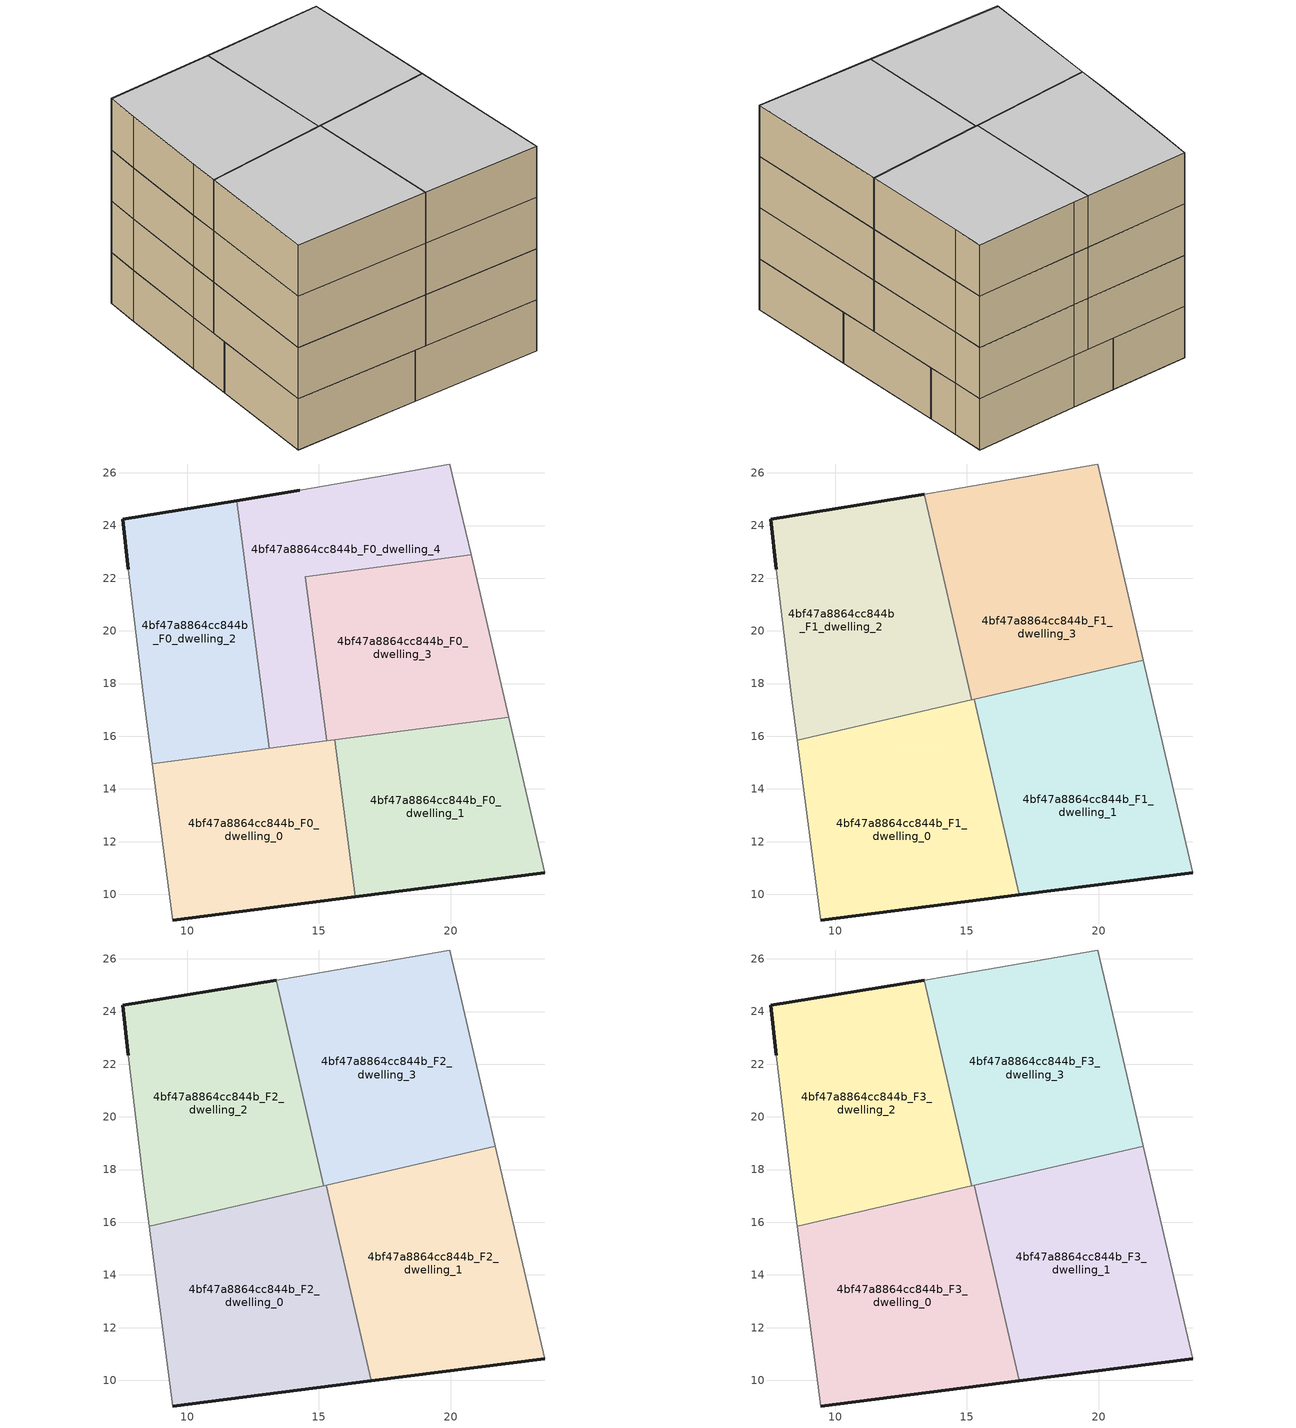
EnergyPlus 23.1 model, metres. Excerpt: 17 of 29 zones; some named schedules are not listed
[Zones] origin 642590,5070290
4bf47a8864cc844b_F0_dwelling_0
 floor ground (EU_floor_Construction): 16.38,9.91 15.6,15.87 8.69,14.96 9.46,9.03 z0
 wall outside (EU_wall_Construction): 16.38,9.91 9.46,9.03 z0:3
 wall to 4bf47a8864cc844b_F0_dwelling_1 (EU_wall_Construction): 15.6,15.87 16.38,9.91 z0:3
 wall adiabatic (EU_wall_Construction): 9.46,9.03 8.69,14.96 z0:3
 wall to 4bf47a8864cc844b_F0_dwelling_2 (EU_wall_Construction): 8.69,14.96 13.12,15.54 z0:3
 wall to 4bf47a8864cc844b_F0_dwelling_4 (EU_wall_Construction): 13.12,15.54 15.3,15.83 z0:3
 wall to 4bf47a8864cc844b_F0_dwelling_3 (EU_wall_Construction): 15.3,15.83 15.6,15.87 z0:3
4bf47a8864cc844b_F0_dwelling_1
 floor ground (EU_floor_Construction): 23.57,10.82 22.2,16.73 15.6,15.87 16.38,9.91 z0
 wall outside (EU_wall_Construction): 23.57,10.82 16.38,9.91 z0:3
 wall adiabatic (EU_wall_Construction): 22.2,16.73 23.57,10.82 z0:3
 wall to 4bf47a8864cc844b_F0_dwelling_3 (EU_wall_Construction): 15.6,15.87 22.2,16.73 z0:3
4bf47a8864cc844b_F0_dwelling_2
 floor ground (EU_floor_Construction): 13.12,15.54 11.89,24.95 7.56,24.24 7.76,22.34 8.36,17.43 8.69,14.96 z0
 wall outside (EU_wall_Construction): 7.76,22.34 7.56,24.24 11.89,24.95 z0:3
 wall adiabatic (EU_wall_Construction): 8.69,14.96 8.36,17.43 7.76,22.34 z0:3
 wall to 4bf47a8864cc844b_F0_dwelling_4 (EU_wall_Construction): 11.89,24.95 13.12,15.54 z0:3
4bf47a8864cc844b_F0_dwelling_3
 floor ground (EU_floor_Construction): 22.2,16.73 20.78,22.89 14.48,22.06 15.3,15.83 z0
 wall to 4bf47a8864cc844b_F0_dwelling_4 (EU_wall_Construction): 15.3,15.83 14.48,22.06 20.78,22.89 z0:3
 wall adiabatic (EU_wall_Construction): 20.78,22.89 22.2,16.73 z0:3
4bf47a8864cc844b_F0_dwelling_4
 floor ground (EU_floor_Construction): 15.3,15.83 14.48,22.06 20.78,22.89 20.37,24.63 19.97,26.33 14.27,25.34 11.89,24.95 13.12,15.54 z0
 wall outside (EU_wall_Construction): 11.89,24.95 14.27,25.34 z0:3
 wall adiabatic (EU_wall_Construction): 14.27,25.34 19.97,26.33 20.37,24.63 20.78,22.89 z0:3
4bf47a8864cc844b_F1_dwelling_0
 floor to 4bf47a8864cc844b_F0_dwelling_0 (EU_floor_Construction): 16.38,9.91 15.6,15.87 8.69,14.96 9.46,9.03 z3
 floor to 4bf47a8864cc844b_F0_dwelling_2 (EU_floor_Construction): 13.12,15.54 12.95,16.86 8.57,15.84 8.69,14.96 z3
 floor to 4bf47a8864cc844b_F0_dwelling_1 (EU_floor_Construction): 17,9.99 15.64,15.87 15.6,15.87 16.38,9.91 z3
 floor to 4bf47a8864cc844b_F0_dwelling_3 (EU_floor_Construction): 15.64,15.87 15.28,17.4 15.19,17.38 15.1,17.35 15.3,15.83 z3
 floor to 4bf47a8864cc844b_F0_dwelling_4 (EU_floor_Construction): 15.3,15.83 15.1,17.35 12.95,16.86 13.12,15.54 z3
 wall outside (EU_wall_Construction): 17,9.99 9.46,9.03 z3:6
 wall adiabatic (EU_wall_Construction): 9.46,9.03 8.57,15.84 z3:6
 wall to 4bf47a8864cc844b_F1_dwelling_1 (EU_wall_Construction): 15.28,17.4 17,9.99 z3:6
 wall to 4bf47a8864cc844b_F1_dwelling_2 (EU_wall_Construction): 8.57,15.84 15.19,17.38 z3:6
 wall to 4bf47a8864cc844b_F1_dwelling_3 (EU_wall_Construction): 15.19,17.38 15.28,17.4 z3:6
4bf47a8864cc844b_F1_dwelling_1
 floor to 4bf47a8864cc844b_F0_dwelling_1 (EU_floor_Construction): 23.57,10.82 22.2,16.73 15.64,15.87 17,9.99 z3
 floor to 4bf47a8864cc844b_F0_dwelling_3 (EU_floor_Construction): 22.2,16.73 21.7,18.88 15.28,17.4 15.64,15.87 z3
 wall outside (EU_wall_Construction): 23.57,10.82 17,9.99 z3:6
 wall adiabatic (EU_wall_Construction): 21.7,18.88 23.57,10.82 z3:6
 wall to 4bf47a8864cc844b_F1_dwelling_3 (EU_wall_Construction): 15.28,17.4 21.7,18.88 z3:6
4bf47a8864cc844b_F1_dwelling_2
 floor to 4bf47a8864cc844b_F0_dwelling_2 (EU_floor_Construction): 12.95,16.86 11.89,24.95 7.56,24.24 7.76,22.34 8.36,17.43 8.57,15.84 z3
 floor to 4bf47a8864cc844b_F0_dwelling_4 (EU_floor_Construction): 15.1,17.35 14.96,18.37 13.38,25.19 11.89,24.95 12.95,16.86 z3
 floor to 4bf47a8864cc844b_F0_dwelling_3 (EU_floor_Construction): 15.19,17.38 14.96,18.37 15.1,17.35 z3
 wall outside (EU_wall_Construction): 7.76,22.34 7.56,24.24 13.38,25.19 z3:6
 wall adiabatic (EU_wall_Construction): 8.57,15.84 8.36,17.43 7.76,22.34 z3:6
 wall to 4bf47a8864cc844b_F1_dwelling_3 (EU_wall_Construction): 13.38,25.19 15.19,17.38 z3:6
4bf47a8864cc844b_F1_dwelling_3
 floor to 4bf47a8864cc844b_F0_dwelling_3 (EU_floor_Construction): 21.7,18.88 20.78,22.89 14.48,22.06 14.96,18.37 15.19,17.38 z3
 floor to 4bf47a8864cc844b_F0_dwelling_4 (EU_floor_Construction): 20.78,22.89 20.37,24.63 19.97,26.33 14.27,25.34 13.38,25.19 14.96,18.37 14.48,22.06 z3
 wall adiabatic (EU_wall_Construction): 13.38,25.19 14.27,25.34 19.97,26.33 20.37,24.63 21.7,18.88 z3:6
4bf47a8864cc844b_F2_dwelling_0
 floor to 4bf47a8864cc844b_F1_dwelling_0 (EU_floor_Construction): 17,9.99 15.28,17.4 8.57,15.84 9.46,9.03 z6
 wall outside (EU_wall_Construction): 17,9.99 9.46,9.03 z6:9
 wall adiabatic (EU_wall_Construction): 9.46,9.03 8.57,15.84 z6:9
 wall to 4bf47a8864cc844b_F2_dwelling_1 (EU_wall_Construction): 15.28,17.4 17,9.99 z6:9
 wall to 4bf47a8864cc844b_F2_dwelling_2 (EU_wall_Construction): 8.57,15.84 15.19,17.38 z6:9
 wall to 4bf47a8864cc844b_F2_dwelling_3 (EU_wall_Construction): 15.19,17.38 15.28,17.4 z6:9
4bf47a8864cc844b_F2_dwelling_1
 floor to 4bf47a8864cc844b_F1_dwelling_1 (EU_floor_Construction): 23.57,10.82 21.7,18.88 15.28,17.4 17,9.99 z6
 wall outside (EU_wall_Construction): 23.57,10.82 17,9.99 z6:9
 wall adiabatic (EU_wall_Construction): 21.7,18.88 23.57,10.82 z6:9
 wall to 4bf47a8864cc844b_F2_dwelling_3 (EU_wall_Construction): 15.28,17.4 21.7,18.88 z6:9
4bf47a8864cc844b_F2_dwelling_2
 floor to 4bf47a8864cc844b_F1_dwelling_2 (EU_floor_Construction): 15.19,17.38 13.38,25.19 7.56,24.24 7.76,22.34 8.36,17.43 8.57,15.84 z6
 wall outside (EU_wall_Construction): 7.76,22.34 7.56,24.24 13.38,25.19 z6:9
 wall adiabatic (EU_wall_Construction): 8.57,15.84 8.36,17.43 7.76,22.34 z6:9
 wall to 4bf47a8864cc844b_F2_dwelling_3 (EU_wall_Construction): 13.38,25.19 15.19,17.38 z6:9
4bf47a8864cc844b_F2_dwelling_3
 floor to 4bf47a8864cc844b_F1_dwelling_3 (EU_floor_Construction): 21.7,18.88 20.37,24.63 19.97,26.33 14.27,25.34 13.38,25.19 15.19,17.38 z6
 wall adiabatic (EU_wall_Construction): 13.38,25.19 14.27,25.34 19.97,26.33 20.37,24.63 21.7,18.88 z6:9
4bf47a8864cc844b_F3_dwelling_0
 floor to 4bf47a8864cc844b_F2_dwelling_0 (EU_floor_Construction): 17,9.99 15.28,17.4 8.57,15.84 9.46,9.03 z9
 wall outside (EU_wall_Construction): 17,9.99 9.46,9.03 z9:12
 wall adiabatic (EU_wall_Construction): 9.46,9.03 8.57,15.84 z9:12
 wall to 4bf47a8864cc844b_F3_dwelling_1 (EU_wall_Construction): 15.28,17.4 17,9.99 z9:12
 wall to 4bf47a8864cc844b_F3_dwelling_2 (EU_wall_Construction): 8.57,15.84 15.19,17.38 z9:12
 wall to 4bf47a8864cc844b_F3_dwelling_3 (EU_wall_Construction): 15.19,17.38 15.28,17.4 z9:12
 ceiling to 4bf47a8864cc844b_F4_dwelling_0 (EU_floor_Construction): 15.28,17.4 17,9.99 9.46,9.03 8.57,15.84 z12
4bf47a8864cc844b_F3_dwelling_1
 floor to 4bf47a8864cc844b_F2_dwelling_1 (EU_floor_Construction): 23.57,10.82 21.7,18.88 15.28,17.4 17,9.99 z9
 wall outside (EU_wall_Construction): 23.57,10.82 17,9.99 z9:12
 wall adiabatic (EU_wall_Construction): 21.7,18.88 23.57,10.82 z9:12
 wall to 4bf47a8864cc844b_F3_dwelling_3 (EU_wall_Construction): 15.28,17.4 21.7,18.88 z9:12
 ceiling to 4bf47a8864cc844b_F4_dwelling_1 (EU_floor_Construction): 21.7,18.88 23.57,10.82 17,9.99 15.28,17.4 z12
4bf47a8864cc844b_F3_dwelling_2
 floor to 4bf47a8864cc844b_F2_dwelling_2 (EU_floor_Construction): 15.19,17.38 13.38,25.19 7.56,24.24 7.76,22.34 8.36,17.43 8.57,15.84 z9
 wall outside (EU_wall_Construction): 7.76,22.34 7.56,24.24 13.38,25.19 z9:12
 wall adiabatic (EU_wall_Construction): 8.57,15.84 8.36,17.43 7.76,22.34 z9:12
 wall to 4bf47a8864cc844b_F3_dwelling_3 (EU_wall_Construction): 13.38,25.19 15.19,17.38 z9:12
 ceiling to 4bf47a8864cc844b_F4_dwelling_2 (EU_floor_Construction): 13.38,25.19 15.19,17.38 8.57,15.84 8.36,17.43 7.76,22.34 7.56,24.24 z12
4bf47a8864cc844b_F3_dwelling_3
 floor to 4bf47a8864cc844b_F2_dwelling_3 (EU_floor_Construction): 21.7,18.88 20.37,24.63 19.97,26.33 14.27,25.34 13.38,25.19 15.19,17.38 z9
 wall adiabatic (EU_wall_Construction): 13.38,25.19 14.27,25.34 19.97,26.33 20.37,24.63 21.7,18.88 z9:12
 ceiling to 4bf47a8864cc844b_F4_dwelling_3 (EU_floor_Construction): 19.97,26.33 20.37,24.63 21.7,18.88 15.19,17.38 13.38,25.19 14.27,25.34 z12
[Building]
EU S2 Campaign: North Axis=0; Terrain=City; Solar Distribution=FullExterior
[Site:Location]
Lyon-Bron: Latitude=45.75; Longitude=5; Time Zone=1; Elevation=198
[SizingPeriod:WeatherFileDays]
AnnualSizingPeriod: Begin Month=1; Begin Day of Month=1; End Month=12; End Day of Month=31; Day of Week for Start Day=Monday; Use Weather File Daylight Saving Period=No; Use Weather File Rain and Snow Indicators=No
[MATERIAL]
EU_InternalMass_Material: Roughness=MediumRough; Thickness=0.1; Conductivity=1; Density=1800; Specific Heat=900; Thermal Absorptance=0.9; Solar Absorptance=0.7; Visible Absorptance=0.7
[MATERIAL:NOMASS] Roughness=MediumRough; Thermal Absorptance=0.9; Solar Absorptance=0.7; Visible Absorptance=0.7
Name | Thermal Resistance
EU_wall_NoMass | 0.776494
EU_floor_NoMass | 0.421597
[CONSTRUCTION]
EU_wall_Construction: EU_wall_NoMass
EU_floor_Construction: EU_floor_NoMass
EU_InternalMass_Construction: EU_InternalMass_Material
[ZONE] Type=1; Multiplier=1; Ceiling Height=autocalculate; Floor Area=autocalculate; Part of Total Floor Area=Yes
Name | Volume
4bf47a8864cc844b_F0_dwelling_0 | 125.603
4bf47a8864cc844b_F1_dwelling_0; 4bf47a8864cc844b_F2_dwelling_0; 4bf47a8864cc844b_F3_dwelling_0 | 156.991
4bf47a8864cc844b_F0_dwelling_1 | 125.59
4bf47a8864cc844b_F1_dwelling_1; 4bf47a8864cc844b_F2_dwelling_1; 4bf47a8864cc844b_F3_dwelling_1 | 157.007
4bf47a8864cc844b_F0_dwelling_2 | 125.609
4bf47a8864cc844b_F1_dwelling_2; 4bf47a8864cc844b_F2_dwelling_2; 4bf47a8864cc844b_F3_dwelling_2 | 156.986
4bf47a8864cc844b_F0_dwelling_3 | 125.604
4bf47a8864cc844b_F1_dwelling_3; 4bf47a8864cc844b_F2_dwelling_3; 4bf47a8864cc844b_F3_dwelling_3 | 156.988
4bf47a8864cc844b_F0_dwelling_4 | 125.579
[INTERNALMASS] Construction=EU_InternalMass_Construction
Name | Zone or ZoneList | Surface Area
4bf47a8864cc844b_F0_dwelling_0_EU_InternalMass | 4bf47a8864cc844b_F0_dwelling_0 | 41.8665
4bf47a8864cc844b_F0_dwelling_1_EU_InternalMass | 4bf47a8864cc844b_F0_dwelling_1 | 41.8636
4bf47a8864cc844b_F0_dwelling_2_EU_InternalMass | 4bf47a8864cc844b_F0_dwelling_2 | 41.8707
4bf47a8864cc844b_F0_dwelling_3_EU_InternalMass | 4bf47a8864cc844b_F0_dwelling_3 | 41.867
4bf47a8864cc844b_F0_dwelling_4_EU_InternalMass | 4bf47a8864cc844b_F0_dwelling_4 | 41.8594
4bf47a8864cc844b_F1_dwelling_0_EU_InternalMass | 4bf47a8864cc844b_F1_dwelling_0 | 52.3309
4bf47a8864cc844b_F1_dwelling_1_EU_InternalMass | 4bf47a8864cc844b_F1_dwelling_1 | 52.3358
4bf47a8864cc844b_F1_dwelling_2_EU_InternalMass | 4bf47a8864cc844b_F1_dwelling_2 | 52.3293
4bf47a8864cc844b_F1_dwelling_3_EU_InternalMass | 4bf47a8864cc844b_F1_dwelling_3 | 52.3307
4bf47a8864cc844b_F2_dwelling_0_EU_InternalMass | 4bf47a8864cc844b_F2_dwelling_0 | 52.3309
4bf47a8864cc844b_F2_dwelling_1_EU_InternalMass | 4bf47a8864cc844b_F2_dwelling_1 | 52.3358
4bf47a8864cc844b_F2_dwelling_2_EU_InternalMass | 4bf47a8864cc844b_F2_dwelling_2 | 52.3293
4bf47a8864cc844b_F2_dwelling_3_EU_InternalMass | 4bf47a8864cc844b_F2_dwelling_3 | 52.3307
4bf47a8864cc844b_F3_dwelling_0_EU_InternalMass | 4bf47a8864cc844b_F3_dwelling_0 | 52.3309
4bf47a8864cc844b_F3_dwelling_1_EU_InternalMass | 4bf47a8864cc844b_F3_dwelling_1 | 52.3358
4bf47a8864cc844b_F3_dwelling_2_EU_InternalMass | 4bf47a8864cc844b_F3_dwelling_2 | 52.3293
4bf47a8864cc844b_F3_dwelling_3_EU_InternalMass | 4bf47a8864cc844b_F3_dwelling_3 | 52.3307
[OTHEREQUIPMENT] Fuel Type=Electricity; Design Level Calculation Method=Watts/Area; Power per Zone Floor Area=1; Fraction Latent=0; Fraction Radiant=0; Fraction Lost=0; Carbon Dioxide Generation Rate=0; EndUse Subcategory=EU_Step8_InternalGains
Name | Zone or ZoneList or Space or SpaceList | Schedule
EU_Step8_InternalGain_4bf47a8864cc844b_F0_dwelling_0_f000 | 4bf47a8864cc844b_F0_dwelling_0 | EU_Step8_GainSchedule_4bf47a8864cc844b_F0_dwelling_0_f000
EU_Step8_InternalGain_4bf47a8864cc844b_F0_dwelling_1_f000 | 4bf47a8864cc844b_F0_dwelling_1 | EU_Step8_GainSchedule_4bf47a8864cc844b_F0_dwelling_1_f000
EU_Step8_InternalGain_4bf47a8864cc844b_F0_dwelling_2_f000 | 4bf47a8864cc844b_F0_dwelling_2 | EU_Step8_GainSchedule_4bf47a8864cc844b_F0_dwelling_2_f000
EU_Step8_InternalGain_4bf47a8864cc844b_F0_dwelling_3_f000 | 4bf47a8864cc844b_F0_dwelling_3 | EU_Step8_GainSchedule_4bf47a8864cc844b_F0_dwelling_3_f000
EU_Step8_InternalGain_4bf47a8864cc844b_F0_dwelling_4_f000 | 4bf47a8864cc844b_F0_dwelling_4 | EU_Step8_GainSchedule_4bf47a8864cc844b_F0_dwelling_4_f000
EU_Step8_InternalGain_4bf47a8864cc844b_F1_dwelling_0_f000 | 4bf47a8864cc844b_F1_dwelling_0 | EU_Step8_GainSchedule_4bf47a8864cc844b_F1_dwelling_0_f000
EU_Step8_InternalGain_4bf47a8864cc844b_F1_dwelling_1_f000 | 4bf47a8864cc844b_F1_dwelling_1 | EU_Step8_GainSchedule_4bf47a8864cc844b_F1_dwelling_1_f000
EU_Step8_InternalGain_4bf47a8864cc844b_F1_dwelling_2_f000 | 4bf47a8864cc844b_F1_dwelling_2 | EU_Step8_GainSchedule_4bf47a8864cc844b_F1_dwelling_2_f000
EU_Step8_InternalGain_4bf47a8864cc844b_F1_dwelling_3_f000 | 4bf47a8864cc844b_F1_dwelling_3 | EU_Step8_GainSchedule_4bf47a8864cc844b_F1_dwelling_3_f000
EU_Step8_InternalGain_4bf47a8864cc844b_F2_dwelling_0_f000 | 4bf47a8864cc844b_F2_dwelling_0 | EU_Step8_GainSchedule_4bf47a8864cc844b_F2_dwelling_0_f000
EU_Step8_InternalGain_4bf47a8864cc844b_F2_dwelling_1_f000 | 4bf47a8864cc844b_F2_dwelling_1 | EU_Step8_GainSchedule_4bf47a8864cc844b_F2_dwelling_1_f000
EU_Step8_InternalGain_4bf47a8864cc844b_F2_dwelling_2_f000 | 4bf47a8864cc844b_F2_dwelling_2 | EU_Step8_GainSchedule_4bf47a8864cc844b_F2_dwelling_2_f000
EU_Step8_InternalGain_4bf47a8864cc844b_F2_dwelling_3_f000 | 4bf47a8864cc844b_F2_dwelling_3 | EU_Step8_GainSchedule_4bf47a8864cc844b_F2_dwelling_3_f000
EU_Step8_InternalGain_4bf47a8864cc844b_F3_dwelling_0_f000 | 4bf47a8864cc844b_F3_dwelling_0 | EU_Step8_GainSchedule_4bf47a8864cc844b_F3_dwelling_0_f000
EU_Step8_InternalGain_4bf47a8864cc844b_F3_dwelling_1_f000 | 4bf47a8864cc844b_F3_dwelling_1 | EU_Step8_GainSchedule_4bf47a8864cc844b_F3_dwelling_1_f000
EU_Step8_InternalGain_4bf47a8864cc844b_F3_dwelling_2_f000 | 4bf47a8864cc844b_F3_dwelling_2 | EU_Step8_GainSchedule_4bf47a8864cc844b_F3_dwelling_2_f000
EU_Step8_InternalGain_4bf47a8864cc844b_F3_dwelling_3_f000 | 4bf47a8864cc844b_F3_dwelling_3 | EU_Step8_GainSchedule_4bf47a8864cc844b_F3_dwelling_3_f000
[ZONEVENTILATION:DESIGNFLOWRATE] Schedule=EU_AlwaysOn; Design Flow Rate Calculation Method=AirChanges/Hour; Air Changes per Hour=0.693814; Ventilation Type=Natural; Fan Pressure Rise=0; Fan Total Efficiency=1; Constant Term Coefficient=1; Temperature Term Coefficient=0; Velocity Term Coefficient=0; Velocity Squared Term Coefficient=0; Minimum Indoor Temperature=-100; Maximum Indoor Temperature=100; Delta Temperature=-100; Minimum Outdoor Temperature=-100; Maximum Outdoor Temperature=100; Maximum Wind Speed=40
Name | Zone or ZoneList or Space or SpaceList
EU_ConstantAir_4bf47a8864cc844b_F0_dwelling_0 | 4bf47a8864cc844b_F0_dwelling_0
EU_ConstantAir_4bf47a8864cc844b_F0_dwelling_1 | 4bf47a8864cc844b_F0_dwelling_1
EU_ConstantAir_4bf47a8864cc844b_F0_dwelling_2 | 4bf47a8864cc844b_F0_dwelling_2
EU_ConstantAir_4bf47a8864cc844b_F0_dwelling_3 | 4bf47a8864cc844b_F0_dwelling_3
EU_ConstantAir_4bf47a8864cc844b_F0_dwelling_4 | 4bf47a8864cc844b_F0_dwelling_4
EU_ConstantAir_4bf47a8864cc844b_F1_dwelling_0 | 4bf47a8864cc844b_F1_dwelling_0
EU_ConstantAir_4bf47a8864cc844b_F1_dwelling_1 | 4bf47a8864cc844b_F1_dwelling_1
EU_ConstantAir_4bf47a8864cc844b_F1_dwelling_2 | 4bf47a8864cc844b_F1_dwelling_2
EU_ConstantAir_4bf47a8864cc844b_F1_dwelling_3 | 4bf47a8864cc844b_F1_dwelling_3
EU_ConstantAir_4bf47a8864cc844b_F2_dwelling_0 | 4bf47a8864cc844b_F2_dwelling_0
EU_ConstantAir_4bf47a8864cc844b_F2_dwelling_1 | 4bf47a8864cc844b_F2_dwelling_1
EU_ConstantAir_4bf47a8864cc844b_F2_dwelling_2 | 4bf47a8864cc844b_F2_dwelling_2
EU_ConstantAir_4bf47a8864cc844b_F2_dwelling_3 | 4bf47a8864cc844b_F2_dwelling_3
EU_ConstantAir_4bf47a8864cc844b_F3_dwelling_0 | 4bf47a8864cc844b_F3_dwelling_0
EU_ConstantAir_4bf47a8864cc844b_F3_dwelling_1 | 4bf47a8864cc844b_F3_dwelling_1
EU_ConstantAir_4bf47a8864cc844b_F3_dwelling_2 | 4bf47a8864cc844b_F3_dwelling_2
EU_ConstantAir_4bf47a8864cc844b_F3_dwelling_3 | 4bf47a8864cc844b_F3_dwelling_3
[HVACTEMPLATE:THERMOSTAT] Constant Heating Setpoint=20; Constant Cooling Setpoint=50
EU_HeatOnly_4bf47a8864cc844b_F0_dwelling_0; EU_HeatOnly_4bf47a8864cc844b_F0_dwelling_1; EU_HeatOnly_4bf47a8864cc844b_F0_dwelling_2; EU_HeatOnly_4bf47a8864cc844b_F0_dwelling_3; EU_HeatOnly_4bf47a8864cc844b_F0_dwelling_4; EU_HeatOnly_4bf47a8864cc844b_F1_dwelling_0; EU_HeatOnly_4bf47a8864cc844b_F1_dwelling_1
